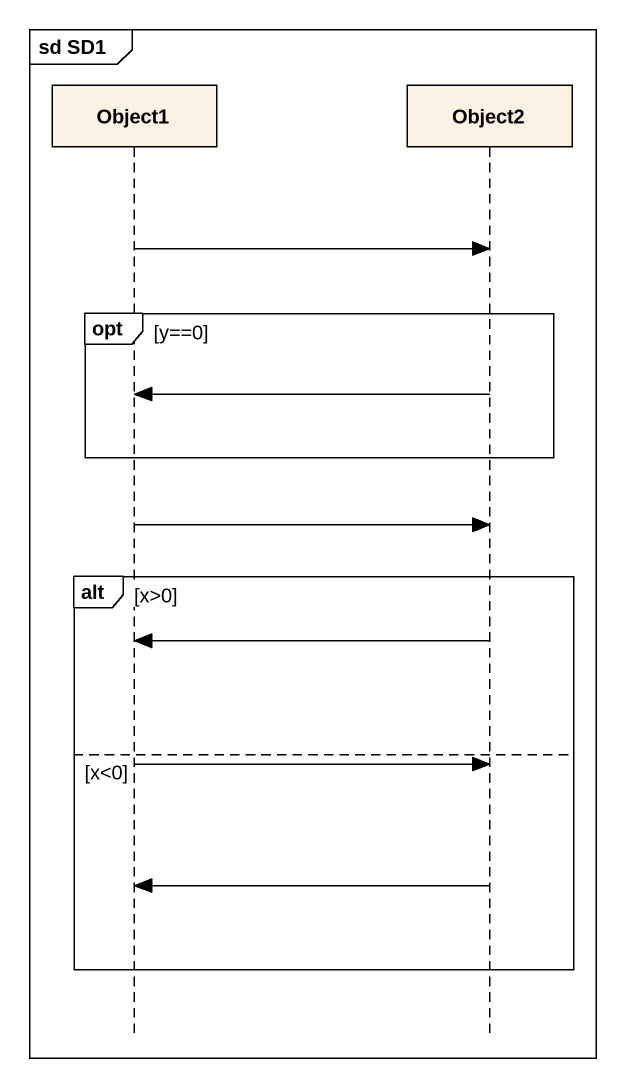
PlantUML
@startuml
mainframe sd SD1
hide footbox
participant Object1
participant Object2

Object1 -> Object2
opt y==0
  Object2 -> Object1
end
Object1 -> Object2
alt x>0
  Object2 -> Object1
else x<0
  Object1 -> Object2
  Object2 -> Object1
end
@enduml
